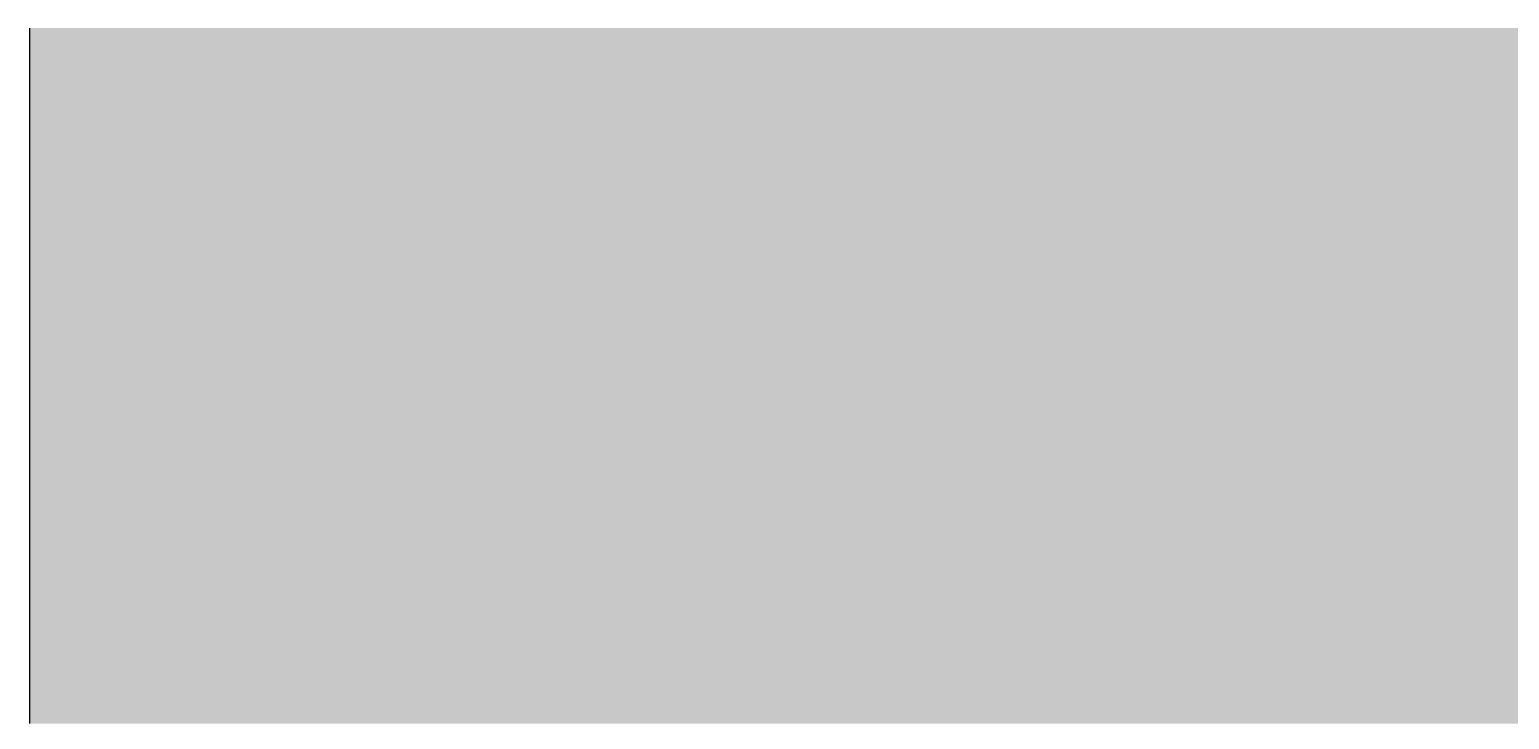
# Model space of a CAD drawing. Extents: x 0 to 420, y 0 to 297.
# Drawn here: x 284.32 to 289.82, y 17.25 to 19.81 of the extents above; entities that cross this region are included whole.
import ezdxf

# ---------------------------------------------------------------- set-up
doc = ezdxf.new("R2010")
doc.units = 0
doc.linetypes.add('CONTIN', pattern=[0])
doc.layers.get('0').update_dxf_attribs({"linetype": 'CONTIN'})
doc.layers.add('2', color=7, linetype='CONTIN')

# ---------------------------------------------------------------- blocks, each defined once
blk = doc.blocks.new('LOGO')
at = {"color": 156, "linetype": 'CONTINUOUS'}
for p, q in [((-135.6751, 19.8199), (-135.6751, 19.8085)), ((-135.6751, 19.8085), (-135.6751, 19.6851)), ((-135.6751, 19.6851), (-135.6751, 19.6625)), ((-135.6751, 19.6625), (-135.6751, 19.5208)), ((-135.6751, 19.5208), (-135.6751, 19.5184)), ((-135.6751, 19.5184), (-135.6751, 19.3904)), ((-135.6751, 19.3904), (-135.6751, 19.3384)), ((-135.6751, 19.3384), (-135.6751, 19.1917)), ((-135.6751, 19.1917), (-135.6751, 19.1148)), ((-135.6751, 19.1148), (-135.6751, 19.105)), ((-135.6751, 19.105), (-135.6751, 18.9574)), ((-135.6751, 18.9574), (-135.6751, 18.9383)), ((-135.6751, 18.9383), (-135.6751, 18.8068)), ((-135.6751, 18.8068), (-135.6751, 18.7716)), ((-135.6751, 18.7716), (-135.6751, 18.6861)), ((-135.6751, 18.6861), (-135.6751, 18.6649)), ((-135.6751, 18.6649), (-135.6751, 18.5604)), ((-135.6751, 18.5604), (-135.6751, 18.4982)), ((-135.6751, 18.4982), (-135.6751, 18.4493)), ((-135.6751, 18.4493), (-135.6751, 18.3077)), ((-135.6751, 18.3077), (-135.6751, 18.3015)), ((-135.6751, 18.3015), (-135.6751, 18.175)), ((-135.6751, 18.175), (-135.6751, 18.1581)), ((-135.6751, 18.1581), (-135.6751, 17.9914)), ((-135.6751, 17.9914), (-135.6751, 17.9263)), ((-135.6751, 17.9263), (-135.6751, 17.8117)), ((-135.6751, 17.8117), (-135.6751, 17.8081)), ((-135.6751, 17.8081), (-135.6751, 17.7281)), ((-135.6751, 17.7281), (-135.6751, 17.706)), ((-135.6751, 17.706), (-135.6751, 17.5846)), ((-135.6751, 17.5846), (-135.6751, 17.4522)), ((-135.6751, 17.4522), (-135.6751, 17.4452)), ((-135.6751, 17.4452), (-135.6751, 17.3622)), ((-135.6751, 17.3622), (-135.6751, 17.2675)), ((-135.6751, 17.2675), (-135.6751, 17.2366))]:
    blk.add_line(p, q, dxfattribs=at)
for points in [[(-135.6751, 19.8199), (-135.6751, 19.8085), (-127.3179, 19.8085)], [(-135.6751, 19.8085), (-135.6751, 19.6851), (-127.3746, 19.6851)], [(-135.6751, 19.6851), (-135.6751, 19.6625), (-127.3864, 19.6625)], [(-135.6751, 19.6625), (-135.6751, 19.5208), (-127.4601, 19.5208)], [(-135.6751, 19.5208), (-135.6751, 19.5184), (-127.4614, 19.5184)], [(-135.6751, 19.5184), (-135.6751, 19.3904), (-127.5349, 19.3904)], [(-135.6751, 19.3904), (-135.6751, 19.3384), (-127.5648, 19.3384)], [(-135.6751, 19.3384), (-135.6751, 19.1917), (-127.6349, 19.1917)], [(-135.6751, 19.1917), (-135.6751, 19.1148), (-127.6615, 19.1148)], [(-135.6751, 19.1148), (-135.6751, 19.105), (-127.6649, 19.105)], [(-135.6751, 19.105), (-135.6751, 18.9574), (-127.7535, 18.9574)], [(-135.6751, 18.9574), (-135.6751, 18.9383), (-127.765, 18.9383)], [(-135.6751, 18.9383), (-135.6751, 18.8068), (-127.8887, 18.8068)], [(-135.6751, 18.8068), (-135.6751, 18.7716), (-127.9218, 18.7716)], [(-135.6751, 18.7716), (-135.6751, 18.6861), (-127.9592, 18.6861)], [(-135.6751, 18.6861), (-135.6751, 18.6649), (-127.9685, 18.6649)], [(-135.6751, 18.6649), (-135.6751, 18.5604), (-128.0292, 18.5604)], [(-135.6751, 18.5604), (-135.6751, 18.4982), (-128.0653, 18.4982)], [(-135.6751, 18.4982), (-135.6751, 18.4493), (-128.1034, 18.4493)], [(-135.6751, 18.4493), (-135.6751, 18.3077), (-128.2139, 18.3077)], [(-135.6751, 18.3077), (-135.6751, 18.3015), (-128.2187, 18.3015)], [(-135.6751, 18.3015), (-135.6751, 18.175), (-128.31, 18.175)], [(-135.6751, 18.175), (-135.6751, 18.1581), (-128.3221, 18.1581)], [(-135.6751, 18.1581), (-135.6751, 17.9914), (-128.5056, 17.9914)], [(-135.6751, 17.9914), (-135.6751, 17.9263), (-128.5542, 17.9263)], [(-135.6751, 17.9263), (-135.6751, 17.8117), (-128.6398, 17.8117)], [(-135.6751, 17.8117), (-135.6751, 17.8081), (-128.6424, 17.8081)], [(-135.6751, 17.8081), (-135.6751, 17.7281), (-128.7092, 17.7281)], [(-135.6751, 17.7281), (-135.6751, 17.706), (-128.7239, 17.706)], [(-135.6751, 17.706), (-135.6751, 17.5846), (-128.805, 17.5846)], [(-135.6751, 17.5846), (-135.6751, 17.4522), (-128.8933, 17.4522)], [(-135.6751, 17.4522), (-135.6751, 17.4452), (-128.903, 17.4452)], [(-135.6751, 17.4452), (-135.6751, 17.3622), (-129.0168, 17.3622)], [(-135.6751, 17.3622), (-135.6751, 17.2675), (-129.0967, 17.2675)], [(-135.6751, 17.2675), (-135.6751, 17.2366), (-129.1228, 17.2366)]]:
    blk.add_solid(points, dxfattribs=at)
at = {"color": 156, "linetype": 'CONTINUOUS', "extrusion": (0, 0, -1)}
for points in [[(135.6751, 19.8199), (127.3087, 19.8199), (127.3179, 19.8085)], [(135.6751, 19.8085), (127.3179, 19.8085), (127.3746, 19.6851)], [(135.6751, 19.6851), (127.3746, 19.6851), (127.3864, 19.6625)], [(135.6751, 19.6625), (127.3864, 19.6625), (127.4601, 19.5208)], [(135.6751, 19.5208), (127.4601, 19.5208), (127.4614, 19.5184)], [(135.6751, 19.5184), (127.4614, 19.5184), (127.5349, 19.3904)], [(135.6751, 19.3904), (127.5349, 19.3904), (127.5648, 19.3384)], [(135.6751, 19.3384), (127.5648, 19.3384), (127.6349, 19.1917)], [(135.6751, 19.1917), (127.6349, 19.1917), (127.6615, 19.1148)], [(135.6751, 19.1148), (127.6615, 19.1148), (127.6649, 19.105)], [(135.6751, 19.105), (127.6649, 19.105), (127.7535, 18.9574)], [(135.6751, 18.9574), (127.7535, 18.9574), (127.765, 18.9383)], [(135.6751, 18.9383), (127.765, 18.9383), (127.8887, 18.8068)], [(135.6751, 18.8068), (127.8887, 18.8068), (127.9218, 18.7716)], [(135.6751, 18.7716), (127.9218, 18.7716), (127.9592, 18.6861)], [(135.6751, 18.6861), (127.9592, 18.6861), (127.9685, 18.6649)], [(135.6751, 18.6649), (127.9685, 18.6649), (128.0292, 18.5604)], [(135.6751, 18.5604), (128.0292, 18.5604), (128.0653, 18.4982)], [(135.6751, 18.4982), (128.0653, 18.4982), (128.1034, 18.4493)], [(135.6751, 18.4493), (128.1034, 18.4493), (128.2139, 18.3077)], [(135.6751, 18.3077), (128.2139, 18.3077), (128.2187, 18.3015)], [(135.6751, 18.3015), (128.2187, 18.3015), (128.31, 18.175)], [(135.6751, 18.175), (128.31, 18.175), (128.3221, 18.1581)], [(135.6751, 18.1581), (128.3221, 18.1581), (128.5056, 17.9914)], [(135.6751, 17.9914), (128.5056, 17.9914), (128.5542, 17.9263)], [(135.6751, 17.9263), (128.5542, 17.9263), (128.6398, 17.8117)], [(135.6751, 17.8117), (128.6398, 17.8117), (128.6424, 17.8081)], [(135.6751, 17.8081), (128.6424, 17.8081), (128.7092, 17.7281)], [(135.6751, 17.7281), (128.7092, 17.7281), (128.7239, 17.706)], [(135.6751, 17.706), (128.7239, 17.706), (128.805, 17.5846)], [(135.6751, 17.5846), (128.805, 17.5846), (128.8933, 17.4522)], [(135.6751, 17.4522), (128.8933, 17.4522), (128.903, 17.4452)], [(135.6751, 17.4452), (128.903, 17.4452), (129.0168, 17.3622)], [(135.6751, 17.3622), (129.0168, 17.3622), (129.0967, 17.2675)], [(135.6751, 17.2675), (129.0967, 17.2675), (129.1228, 17.2366)]]:
    blk.add_solid(points, dxfattribs=at)

msp = doc.modelspace()

# ---------------------------------------------------------------- block references
at = {"layer": '2'}
msp.add_blockref('LOGO', (420, 0), dxfattribs=at)

doc.saveas('drawing.dxf')
